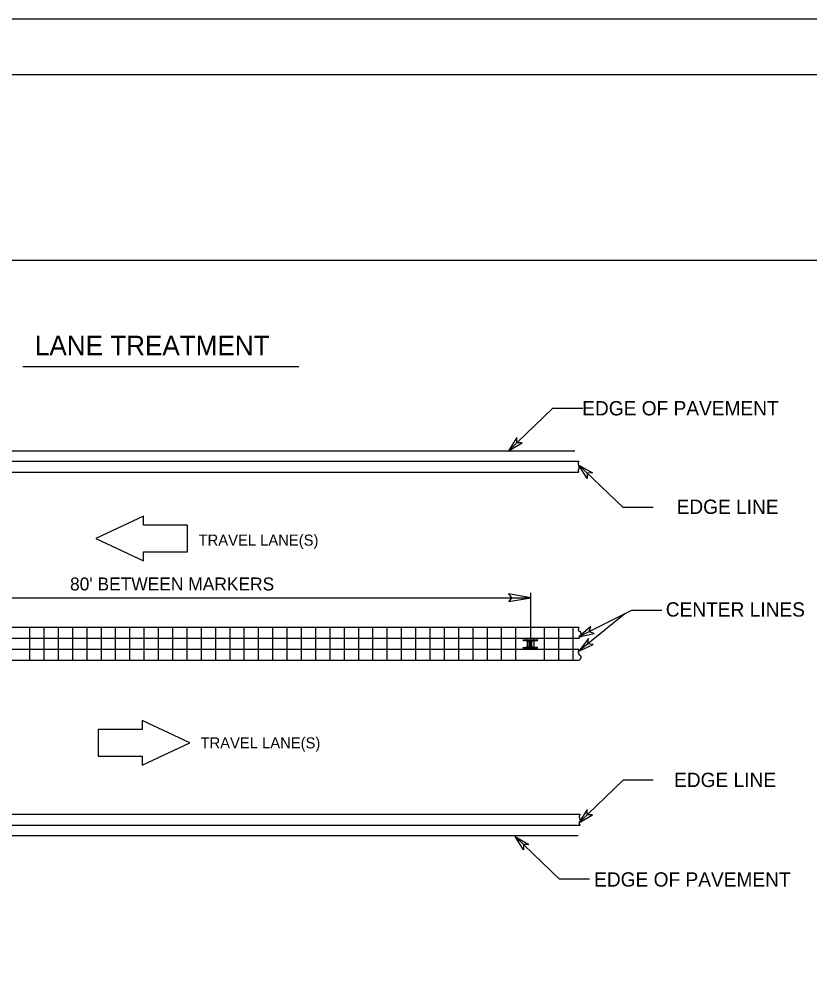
# Model space of a CAD drawing. Extents: x 2002049 to 2004062, y 525348 to 526925.
# Drawn here: x 2002872 to 2003298, y 526406 to 526925 of the extents above; entities that cross this region are included whole.
import ezdxf

# ---------------------------------------------------------------- set-up
doc = ezdxf.new("R2010")
doc.units = 0
for name, color, linetype in [('Default', 7, 'Continuous'), ('GSBWFILL', 7, 'Continuous'), ('Prop Sign E Yield Sign Ahead CELL', 7, 'Continuous')]:
    doc.layers.add(name, color=color, linetype=linetype)

# ---------------------------------------------------------------- blocks, each defined once
blk = doc.blocks.new('TERM2')
at = {"layer": 'Default'}
for p, q in [((-6.25, 1.563), (0, 0)), ((-4.687, 0), (-6.25, 1.563)), ((0, 0), (-6.25, -1.563)), ((-6.25, -1.563), (-4.687, 0))]:
    blk.add_line(p, q, dxfattribs=at)
blk = doc.blocks.new('DTF')
at = {"layer": 'Default'}
for p, q in [((-10.33475, 4.8755), (-10.33625, 2.90475)), ((0, 0), (-10.33475, 4.8755)), ((-19.936, 2.9115), (-19.9395, -2.8845)), ((-10.33625, 2.90475), (-19.936, 2.9115)), ((-10.34125, -4.8615), (0, 0)), ((-19.9395, -2.8845), (-10.3405, -2.891)), ((-10.3405, -2.891), (-10.34125, -4.8615))]:
    blk.add_line(p, q, dxfattribs=at)

msp = doc.modelspace()

# ---------------------------------------------------------------- linework, layer by layer
at = {"layer": 'Default'}
for p, q in [((2002874.07, 526737.6), (2003022.66, 526737.6)), ((2003159.37, 526715.04), (2003135.58, 526692.13)), ((2003175.62, 526715.04), (2003159.37, 526715.04)), ((2002736.65, 526692.14), (2003171.28, 526692.14)), ((2002738.87, 526686.55), (2003173.51, 526686.55)), ((2002738.87, 526680.65), (2003173.51, 526680.65)), ((2003197.29, 526661.58), (2003173.51, 526684.49)), ((2003213.54, 526661.58), (2003197.29, 526661.58)), ((2002762.76, 526612.92), (2003147.6, 526612.92)), ((2003147.6, 526589.73), (2003147.6, 526615.66)), ((2003201.93, 526606.14), (2003173.51, 526591.91)), ((2003198.19, 526604.24), (2003173.51, 526584.21)), ((2003218.18, 526606.14), (2003201.93, 526606.14)), ((2003173.51, 526596.89), (2002738.87, 526596.89)), ((2002877.81, 526579.22), (2002877.81, 526596.89)), ((2002885.51, 526579.22), (2002885.51, 526596.89)), ((2002893.21, 526579.22), (2002893.21, 526596.89)), ((2002900.91, 526579.22), (2002900.91, 526596.89)), ((2002908.61, 526579.22), (2002908.61, 526596.89)), ((2002916.31, 526579.22), (2002916.31, 526596.89)), ((2002924.01, 526579.22), (2002924.01, 526596.89)), ((2002931.71, 526579.22), (2002931.71, 526596.89)), ((2002939.41, 526579.22), (2002939.41, 526596.89)), ((2002947.11, 526579.22), (2002947.11, 526596.89)), ((2002954.81, 526579.22), (2002954.81, 526596.89)), ((2002962.51, 526579.22), (2002962.51, 526596.89)), ((2002970.21, 526579.22), (2002970.21, 526596.89)), ((2002977.91, 526579.22), (2002977.91, 526596.89)), ((2002985.61, 526579.22), (2002985.61, 526596.89)), ((2002993.31, 526579.22), (2002993.31, 526596.89)), ((2003001.01, 526579.22), (2003001.01, 526596.89)), ((2003008.71, 526579.22), (2003008.71, 526596.89)), ((2003016.41, 526579.22), (2003016.41, 526596.89)), ((2003024.11, 526579.22), (2003024.11, 526596.89)), ((2003031.81, 526579.22), (2003031.81, 526596.89)), ((2003039.51, 526579.22), (2003039.51, 526596.89)), ((2003047.21, 526579.22), (2003047.21, 526596.89)), ((2003054.91, 526579.22), (2003054.91, 526596.89)), ((2003062.61, 526579.22), (2003062.61, 526596.89)), ((2003070.31, 526579.22), (2003070.31, 526596.89)), ((2003078.01, 526579.22), (2003078.01, 526596.89)), ((2003085.71, 526579.22), (2003085.71, 526596.89)), ((2003093.41, 526579.22), (2003093.41, 526596.89)), ((2003101.11, 526579.22), (2003101.11, 526596.89)), ((2003108.81, 526579.22), (2003108.81, 526596.89)), ((2003116.51, 526579.22), (2003116.51, 526596.89)), ((2003124.21, 526579.22), (2003124.21, 526596.89)), ((2003131.91, 526579.22), (2003131.91, 526596.89)), ((2003139.61, 526579.22), (2003139.61, 526596.89)), ((2003155.01, 526579.22), (2003155.01, 526596.89)), ((2003162.71, 526579.22), (2003162.71, 526596.89)), ((2003170.41, 526579.22), (2003170.41, 526596.89)), ((2003173.51, 526590.99), (2002738.87, 526590.99)), ((2003143.5, 526589.96), (2003143.51, 526590.34)), ((2003143.5, 526589.96), (2003143.82, 526589.99)), ((2003144.87, 526589.94), (2003143.5, 526589.96)), ((2003143.51, 526590.34), (2003151.31, 526590.32)), ((2003143.51, 526590.34), (2003143.83, 526590.32)), ((2003143.87, 526590.03), (2003143.87, 526590.26)), ((2003143.92, 526590.31), (2003150.85, 526590.3)), ((2003144.86, 526586.17), (2003146.66, 526586.54)), ((2003144.87, 526589.94), (2003144.92, 526589.93)), ((2003144.92, 526589.93), (2003146.6, 526589.63)), ((2003145.35, 526590.33), (2003145.35, 526590.49)), ((2003145.67, 526590.53), (2003145.43, 526590.54)), ((2003145.62, 526589.44), (2003145.61, 526586.68)), ((2003145.7, 526589.62), (2003146.67, 526589.63)), ((2003145.74, 526590.33), (2003145.74, 526590.48)), ((2003145.82, 526586.51), (2003146.66, 526586.54)), ((2003146.67, 526589.63), (2003146.67, 526586.54)), ((2003146.71, 526586.7), (2003146.71, 526589.49)), ((2003146.71, 526589.46), (2003147.18, 526589.46)), ((2003147.18, 526586.71), (2003146.71, 526586.71)), ((2003148.14, 526586.5), (2003146.74, 526586.48)), ((2003146.75, 526589.7), (2003148.12, 526589.7)), ((2003148.09, 526589.57), (2003146.79, 526589.57)), ((2003146.8, 526586.57), (2003148.12, 526586.57)), ((2003147.18, 526589.48), (2003146.87, 526589.49)), ((2003147.17, 526586.66), (2003146.88, 526586.66)), ((2003147.18, 526589.57), (2003147.18, 526586.57)), ((2003147.32, 526589.57), (2003147.32, 526586.57)), ((2003147.55, 526589.57), (2003147.55, 526586.57)), ((2003147.72, 526589.57), (2003147.72, 526586.57)), ((2003147.72, 526589.48), (2003148.02, 526589.48)), ((2003148.19, 526589.45), (2003147.72, 526589.45)), ((2003147.72, 526586.71), (2003148.19, 526586.71)), ((2003147.72, 526586.65), (2003148.04, 526586.65)), ((2003148.18, 526586.64), (2003148.19, 526589.48)), ((2003148.22, 526589.63), (2003149.9, 526589.94)), ((2003148.22, 526586.56), (2003148.22, 526589.63)), ((2003149.04, 526589.63), (2003148.22, 526589.63)), ((2003148.22, 526586.57), (2003149.09, 526586.57)), ((2003148.22, 526586.57), (2003149.78, 526586.27)), ((2003149.07, 526590.33), (2003149.07, 526590.49)), ((2003149.39, 526590.53), (2003149.11, 526590.53)), ((2003149.19, 526589.45), (2003149.19, 526586.74)), ((2003149.46, 526590.33), (2003149.46, 526590.48)), ((2003149.9, 526589.94), (2003149.97, 526589.95)), ((2003149.97, 526589.95), (2003151.31, 526589.94)), ((2003150.93, 526590.03), (2003150.92, 526590.25)), ((2003151.31, 526589.94), (2003150.96, 526589.99)), ((2003151.31, 526590.32), (2003150.97, 526590.29)), ((2003151.31, 526590.32), (2003151.31, 526589.94)), ((2003173.51, 526585.12), (2002738.87, 526585.12)), ((2003143.49, 526586.16), (2003144.76, 526586.17)), ((2003143.5, 526585.76), (2003143.49, 526586.16)), ((2003143.49, 526586.16), (2003143.82, 526586.13)), ((2003151.31, 526585.82), (2003143.5, 526585.76)), ((2003143.79, 526585.82), (2003143.5, 526585.76)), ((2003143.87, 526585.88), (2003143.87, 526586.09)), ((2003150.88, 526585.88), (2003143.91, 526585.81)), ((2003144.76, 526586.17), (2003144.86, 526586.17)), ((2003144.86, 526586.17), (2003144.86, 526586.17)), ((2003145.34, 526585.76), (2003145.34, 526585.63)), ((2003145.68, 526585.6), (2003145.4, 526585.59)), ((2003145.73, 526585.78), (2003145.73, 526585.62)), ((2003149.06, 526585.8), (2003149.06, 526585.67)), ((2003149.4, 526585.63), (2003149.11, 526585.62)), ((2003149.45, 526585.8), (2003149.45, 526585.67)), ((2003149.79, 526586.26), (2003150.09, 526586.21)), ((2003151.3, 526586.22), (2003150.09, 526586.21)), ((2003150.92, 526585.92), (2003150.92, 526586.15)), ((2003151.3, 526586.22), (2003150.96, 526586.18)), ((2003151.31, 526585.82), (2003150.97, 526585.87)), ((2003151.31, 526585.82), (2003151.3, 526586.22)), ((2003173.51, 526579.22), (2002738.87, 526579.22)), ((2003197.29, 526514.66), (2003173.51, 526491.75)), ((2003213.54, 526514.66), (2003197.29, 526514.66)), ((2002739.5, 526496.32), (2003174.13, 526496.32)), ((2002739.5, 526490.42), (2003174.13, 526490.42)), ((2002738.55, 526484.87), (2003173.19, 526484.87)), ((2003163, 526461.39), (2003139.22, 526484.3)), ((2003179.26, 526461.39), (2003163, 526461.39))]:
    msp.add_line(p, q, dxfattribs=at)
for points in [[(2002330.04, 526794.83), (2003747.8, 526794.83), (2003747.8, 525893.9), (2002330.04, 525893.9)], [(2003135.73, 526610.88), (2003147.6, 526612.92), (2003135.67, 526615.03), (2003137.18, 526612.92)]]:
    msp.add_lwpolyline(points, close=True, dxfattribs=at)
for points in [[(2003146.73, 526589.46), (2003146.71, 526589.45)], [(2003146.79, 526589.46), (2003146.71, 526589.38)], [(2003146.86, 526589.46), (2003146.71, 526589.31)], [(2003146.93, 526589.46), (2003146.71, 526589.25)], [(2003146.99, 526589.46), (2003146.71, 526589.18)], [(2003147.06, 526589.46), (2003146.71, 526589.11)], [(2003147.13, 526589.46), (2003146.71, 526589.04)], [(2003147.18, 526589.44), (2003146.71, 526588.98)], [(2003147.18, 526588.95), (2003146.71, 526589.42)], [(2003147.18, 526589.37), (2003146.71, 526588.91)], [(2003147.18, 526588.89), (2003146.71, 526589.35)], [(2003147.18, 526589.31), (2003146.71, 526588.84)], [(2003147.18, 526588.82), (2003146.71, 526589.28)], [(2003147.18, 526589.24), (2003146.71, 526588.77)], [(2003147.18, 526588.75), (2003146.71, 526589.22)], [(2003147.18, 526589.17), (2003146.71, 526588.71)], [(2003147.18, 526588.68), (2003146.71, 526589.15)], [(2003147.18, 526589.11), (2003146.71, 526588.64)], [(2003147.18, 526588.62), (2003146.71, 526589.08)], [(2003147.18, 526589.04), (2003146.71, 526588.57)], [(2003147.18, 526588.55), (2003146.71, 526589.01)], [(2003147.18, 526588.97), (2003146.71, 526588.5)], [(2003147.18, 526588.48), (2003146.71, 526588.95)], [(2003147.18, 526588.9), (2003146.71, 526588.43)], [(2003147.18, 526588.41), (2003146.71, 526588.88)], [(2003147.18, 526588.84), (2003146.71, 526588.37)], [(2003147.18, 526588.35), (2003146.71, 526588.81)], [(2003147.18, 526588.77), (2003146.71, 526588.3)], [(2003147.18, 526588.28), (2003146.71, 526588.75)], [(2003147.18, 526588.7), (2003146.71, 526588.23)], [(2003147.18, 526588.21), (2003146.71, 526588.68)], [(2003147.18, 526588.63), (2003146.71, 526588.16)], [(2003147.18, 526588.14), (2003146.71, 526588.61)], [(2003147.18, 526588.57), (2003146.71, 526588.1)], [(2003147.18, 526588.08), (2003146.71, 526588.55)], [(2003147.18, 526588.5), (2003146.71, 526588.03)], [(2003147.18, 526588.01), (2003146.71, 526588.48)], [(2003147.18, 526588.43), (2003146.71, 526587.96)], [(2003147.18, 526587.94), (2003146.71, 526588.41)], [(2003147.18, 526588.36), (2003146.71, 526587.89)], [(2003147.18, 526587.87), (2003146.71, 526588.34)], [(2003147.18, 526588.3), (2003146.71, 526587.82)], [(2003147.18, 526587.81), (2003146.71, 526588.28)], [(2003147.18, 526588.23), (2003146.71, 526587.76)], [(2003147.18, 526587.74), (2003146.71, 526588.21)], [(2003147.18, 526588.16), (2003146.71, 526587.69)], [(2003147.18, 526587.67), (2003146.71, 526588.14)], [(2003147.18, 526588.09), (2003146.71, 526587.62)], [(2003147.18, 526587.61), (2003146.71, 526588.08)], [(2003147.18, 526588.03), (2003146.71, 526587.56)], [(2003147.18, 526587.54), (2003146.71, 526588.01)], [(2003147.18, 526587.96), (2003146.71, 526587.49)], [(2003147.18, 526587.47), (2003146.71, 526587.94)], [(2003147.18, 526587.89), (2003146.71, 526587.42)], [(2003147.18, 526587.4), (2003146.71, 526587.87)], [(2003147.18, 526587.82), (2003146.71, 526587.35)], [(2003147.18, 526587.34), (2003146.71, 526587.81)], [(2003147.18, 526587.76), (2003146.71, 526587.29)], [(2003147.18, 526587.27), (2003146.71, 526587.74)], [(2003147.18, 526587.69), (2003146.71, 526587.22)], [(2003147.18, 526587.2), (2003146.71, 526587.67)], [(2003147.18, 526587.62), (2003146.71, 526587.15)], [(2003147.18, 526587.13), (2003146.71, 526587.6)], [(2003147.18, 526587.55), (2003146.71, 526587.08)], [(2003147.18, 526587.07), (2003146.71, 526587.54)], [(2003147.18, 526587.49), (2003146.71, 526587.01)], [(2003147.18, 526587), (2003146.71, 526587.47)], [(2003147.18, 526587.42), (2003146.71, 526586.95)], [(2003147.18, 526586.93), (2003146.71, 526587.4)], [(2003147.18, 526587.35), (2003146.71, 526586.88)], [(2003147.18, 526586.86), (2003146.71, 526587.34)], [(2003147.18, 526587.29), (2003146.71, 526586.81)], [(2003147.18, 526586.79), (2003146.71, 526587.27)], [(2003147.18, 526587.22), (2003146.71, 526586.74)], [(2003147.18, 526586.73), (2003146.71, 526587.2)], [(2003147.13, 526586.71), (2003146.71, 526587.13)], [(2003147.06, 526586.71), (2003146.71, 526587.07)], [(2003146.99, 526586.71), (2003146.71, 526587)], [(2003146.93, 526586.71), (2003146.71, 526586.93)], [(2003146.86, 526586.71), (2003146.71, 526586.86)], [(2003146.79, 526586.71), (2003146.71, 526586.8)], [(2003146.73, 526586.71), (2003146.71, 526586.73)], [(2003147.18, 526589.02), (2003146.74, 526589.46)], [(2003147.18, 526587.15), (2003146.74, 526586.71)], [(2003147.18, 526589.09), (2003146.81, 526589.46)], [(2003147.18, 526587.08), (2003146.81, 526586.71)], [(2003147.18, 526589.16), (2003146.88, 526589.46)], [(2003147.18, 526587.02), (2003146.88, 526586.71)], [(2003147.18, 526589.22), (2003146.94, 526589.46)], [(2003147.18, 526586.95), (2003146.94, 526586.71)], [(2003147.18, 526589.29), (2003147.01, 526589.46)], [(2003147.18, 526586.88), (2003147.01, 526586.71)], [(2003147.18, 526589.36), (2003147.08, 526589.46)], [(2003147.18, 526586.81), (2003147.08, 526586.71)], [(2003147.18, 526589.42), (2003147.15, 526589.46)], [(2003147.18, 526586.75), (2003147.15, 526586.71)], [(2003147.78, 526589.45), (2003147.72, 526589.38)], [(2003147.85, 526589.45), (2003147.72, 526589.32)], [(2003147.92, 526589.45), (2003147.72, 526589.25)], [(2003147.98, 526589.45), (2003147.72, 526589.18)], [(2003148.05, 526589.45), (2003147.72, 526589.11)], [(2003148.12, 526589.45), (2003147.72, 526589.05)], [(2003148.18, 526589.45), (2003147.72, 526588.98)], [(2003148.19, 526588.97), (2003147.72, 526589.45)], [(2003148.19, 526589.39), (2003147.72, 526588.91)], [(2003148.19, 526588.91), (2003147.72, 526589.38)], [(2003148.19, 526589.32), (2003147.72, 526588.84)], [(2003148.19, 526588.84), (2003147.72, 526589.31)], [(2003148.19, 526589.25), (2003147.72, 526588.78)], [(2003148.19, 526588.77), (2003147.72, 526589.25)], [(2003148.19, 526589.18), (2003147.72, 526588.71)], [(2003148.19, 526588.71), (2003147.72, 526589.18)], [(2003148.19, 526589.12), (2003147.72, 526588.64)], [(2003148.19, 526588.64), (2003147.72, 526589.11)], [(2003148.19, 526589.05), (2003147.72, 526588.58)], [(2003148.19, 526588.57), (2003147.72, 526589.04)], [(2003148.19, 526588.98), (2003147.72, 526588.51)], [(2003148.19, 526588.5), (2003147.72, 526588.98)], [(2003148.19, 526588.91), (2003147.72, 526588.44)], [(2003148.19, 526588.44), (2003147.72, 526588.91)], [(2003148.19, 526588.85), (2003147.72, 526588.37)], [(2003148.19, 526588.37), (2003147.72, 526588.84)], [(2003148.19, 526588.78), (2003147.72, 526588.31)], [(2003148.19, 526588.3), (2003147.72, 526588.77)], [(2003148.19, 526588.71), (2003147.72, 526588.24)], [(2003148.19, 526588.24), (2003147.72, 526588.71)], [(2003148.19, 526588.64), (2003147.72, 526588.17)], [(2003148.19, 526588.17), (2003147.72, 526588.64)], [(2003148.19, 526588.58), (2003147.72, 526588.1)], [(2003148.19, 526588.1), (2003147.72, 526588.57)], [(2003148.19, 526588.51), (2003147.72, 526588.04)], [(2003148.19, 526588.03), (2003147.72, 526588.5)], [(2003148.19, 526588.44), (2003147.72, 526587.97)], [(2003148.19, 526587.97), (2003147.72, 526588.44)], [(2003148.19, 526588.37), (2003147.72, 526587.9)], [(2003148.19, 526587.9), (2003147.72, 526588.37)], [(2003148.19, 526588.31), (2003147.72, 526587.83)], [(2003148.19, 526587.83), (2003147.72, 526588.3)], [(2003148.19, 526588.24), (2003147.72, 526587.77)], [(2003148.19, 526587.76), (2003147.72, 526588.23)], [(2003148.19, 526588.17), (2003147.72, 526587.7)], [(2003148.19, 526587.7), (2003147.72, 526588.17)], [(2003148.19, 526588.1), (2003147.72, 526587.63)], [(2003148.19, 526587.63), (2003147.72, 526588.1)], [(2003148.19, 526588.03), (2003147.72, 526587.56)], [(2003148.19, 526587.56), (2003147.72, 526588.03)], [(2003148.19, 526587.97), (2003147.72, 526587.5)], [(2003148.19, 526587.5), (2003147.72, 526587.96)], [(2003148.19, 526587.9), (2003147.72, 526587.43)], [(2003148.19, 526587.43), (2003147.72, 526587.9)], [(2003148.19, 526587.83), (2003147.72, 526587.36)], [(2003148.19, 526587.36), (2003147.72, 526587.83)], [(2003148.19, 526587.76), (2003147.72, 526587.29)], [(2003148.19, 526587.29), (2003147.72, 526587.76)], [(2003148.19, 526587.7), (2003147.72, 526587.23)], [(2003148.18, 526587.23), (2003147.72, 526587.69)], [(2003148.19, 526587.63), (2003147.72, 526587.16)], [(2003148.18, 526587.16), (2003147.72, 526587.63)], [(2003148.19, 526587.56), (2003147.72, 526587.09)], [(2003148.18, 526587.09), (2003147.72, 526587.56)], [(2003148.19, 526587.49), (2003147.72, 526587.03)], [(2003148.18, 526587.02), (2003147.72, 526587.49)], [(2003148.19, 526587.43), (2003147.72, 526586.96)], [(2003148.18, 526586.96), (2003147.72, 526587.42)], [(2003148.19, 526587.36), (2003147.72, 526586.89)], [(2003148.18, 526586.89), (2003147.72, 526587.36)], [(2003148.19, 526587.29), (2003147.72, 526586.82)], [(2003148.18, 526586.82), (2003147.72, 526587.29)], [(2003148.18, 526587.22), (2003147.72, 526586.76)], [(2003148.18, 526586.75), (2003147.72, 526587.22)], [(2003148.16, 526586.71), (2003147.72, 526587.16)], [(2003148.09, 526586.71), (2003147.72, 526587.09)], [(2003148.03, 526586.71), (2003147.72, 526587.02)], [(2003147.96, 526586.71), (2003147.72, 526586.95)], [(2003147.89, 526586.71), (2003147.72, 526586.89)], [(2003147.83, 526586.71), (2003147.72, 526586.82)], [(2003147.76, 526586.71), (2003147.72, 526586.75)], [(2003148.18, 526587.16), (2003147.73, 526586.71)], [(2003148.19, 526589.04), (2003147.78, 526589.45)], [(2003148.18, 526587.09), (2003147.8, 526586.71)], [(2003148.19, 526589.11), (2003147.85, 526589.45)], [(2003148.18, 526587.02), (2003147.87, 526586.71)], [(2003148.19, 526589.18), (2003147.92, 526589.45)], [(2003148.18, 526586.95), (2003147.94, 526586.71)], [(2003148.19, 526589.24), (2003147.98, 526589.45)], [(2003148.18, 526586.89), (2003148.01, 526586.71)], [(2003148.19, 526589.31), (2003148.05, 526589.45)], [(2003148.18, 526586.82), (2003148.07, 526586.71)], [(2003148.19, 526589.38), (2003148.12, 526589.45)], [(2003148.18, 526586.75), (2003148.14, 526586.71)], [(2003148.19, 526589.45), (2003148.19, 526589.45)]]:
    msp.add_lwpolyline(points, dxfattribs=at)
for centre, radius, start, end in [((2003143.81, 526590.06), 0.0732, 277.5344, 333.6766), ((2003143.84, 526590.28), 0.038, 330.7811, 100.5783), ((2003143.91, 526590.27), 0.0369, 62.77, 201.0696), ((2003144, 526590.09), 0.138, 202.533, 257.7263), ((2003146.01, 526584.46), 2.06, 105.5057, 123.9824), ((2003146.01, 526591.51), 1.92, 235.6019, 253.363), ((2003145.36, 526589.44), 0.254, 0.1521, 67.8639), ((2003146.01, 526591.51), 1.92, 253.4202, 260.8607), ((2003145.38, 526586.66), 0.229, 292.0231, 3.8627), ((2003146.01, 526584.46), 2.06, 95.247, 105.4608), ((2003146.73, 526586.54), 0.0617, 181.1052, 281.2143), ((2003146.75, 526589.63), 0.0745, 83.901, 178.2976), ((2003146.78, 526589.51), 0.0701, 87.4119, 188.6998), ((2003146.82, 526586.68), 0.112, 172.0077, 258.6496), ((2003148.11, 526589.49), 0.0802, 357.263, 103.3413), ((2003148.14, 526589.63), 0.0762, 1.2018, 105.9888), ((2003148.11, 526586.64), 0.0755, 276.8599, 2.5549), ((2003148.15, 526586.55), 0.0598, 251.5613, 12.8064), ((2003148.84, 526591.55), 1.93, 275.8092, 285.0971), ((2003149.1, 526590.5), 0.0316, 73.318, 202.8356), ((2003148.87, 526585.14), 1.45, 71.7131, 81.2776), ((2003149.51, 526589.4), 0.323, 118.8089, 171.4995), ((2003149.41, 526586.73), 0.227, 176.9167, 252.7022), ((2003148.87, 526585.14), 1.45, 50.8688, 71.4634), ((2003148.84, 526591.55), 1.93, 285.2443, 303.4334), ((2003149.4, 526590.47), 0.0567, 5.8255, 100.0399), ((2003150.75, 526590.17), 0.228, 264.4463, 321.0421), ((2003150.87, 526590.25), 0.0532, 358.7085, 109.6256), ((2003150.96, 526590.26), 0.0365, 75.7289, 195.2122), ((2003150.95, 526590.02), 0.0267, 143.135, 292.7092), ((2003143.81, 526585.88), 0.0615, 255.7471, 357.6665), ((2003144.07, 526585.84), 0.318, 84.8652, 129.4851), ((2003143.99, 526585.89), 0.118, 190.1011, 229.2475), ((2003145.39, 526585.64), 0.0503, 188.2688, 284.4927), ((2003145.7, 526585.63), 0.0344, 246.9683, 352.7378), ((2003149.1, 526585.67), 0.0434, 169.7839, 282.7527), ((2003149.41, 526585.68), 0.0455, 258.2448, 357.7226), ((2003150.77, 526586.01), 0.203, 41.0412, 88.4738), ((2003150.89, 526585.91), 0.036, 263.7846, 11.1107), ((2003150.97, 526586.13), 0.0525, 95.4244, 158.7217), ((2003150.96, 526585.91), 0.0415, 165.9977, 286.7575)]:
    msp.add_arc(centre, radius, start, end, dxfattribs=at)
for centre, major_axis, ratio, start_param, end_param in [((2003145.39, 526590.51), (0.0423, 0.0253), 0.382186, 0, 3.141593), ((2003145.71, 526590.51), (-0.0352, 0.0267), 0.495987, 3.141593, 6.283185), ((2003146.88, 526589.53), (-0.0083, -0.0427), 0.901948, 3.141593, 6.283185), ((2003146.89, 526586.62), (-0.0477, -0.0087), 0.895488, 4.712389, 7.853982), ((2003148.02, 526586.61), (0.0107, 0.0391), 0.791891, 3.141593, 6.283185), ((2003148.02, 526589.52), (-0.0012, -0.0427), 0.750991, 0, 3.141593), ((2003143.84, 526586.11), (-0.0232, 0.019), 0.470699, 3.141593, 6.283185)]:
    msp.add_ellipse(centre, major_axis=major_axis, ratio=ratio, start_param=start_param, end_param=end_param, dxfattribs=at)
for points in [[(2003173.51, 526686.55), (2003172.85, 526685.46), (2003173.48, 526683.96), (2003173.62, 526682.45), (2003172.78, 526681.57), (2003173.51, 526680.65)], [(2003173.51, 526596.89), (2003172.81, 526595.3), (2003174.59, 526594.74), (2003174.62, 526592.55), (2003173.51, 526590.99)], [(2003173.51, 526585.12), (2003172.71, 526582.93), (2003175.43, 526580.93), (2003173.51, 526579.22)], [(2003174.13, 526496.32), (2003173.48, 526495.24), (2003174.1, 526493.74), (2003174.24, 526492.22), (2003173.4, 526491.35), (2003174.13, 526490.42)]]:
    msp.add_open_spline(points, degree=2, dxfattribs=at)
at = {"layer": 'GSBWFILL'}
msp.add_line((2004061.7, 526924.66), (2002049.13, 526924.66), dxfattribs=at)
msp.add_line((2004061.7, 526924.66), (2002049.13, 526924.66), dxfattribs=at)
at = {"layer": 'Prop Sign E Yield Sign Ahead CELL'}
msp.add_lwpolyline([(2004041.39, 526894.78), (2002248.72, 526894.78), (2002248.72, 525639.92), (2004041.39, 525639.92)], close=True, dxfattribs=at)

# ---------------------------------------------------------------- block references
at = {"layer": 'Default'}
for name, p, xscale, yscale, rotation in [('TERM2', (2003135.58, 526692.13), 1.3200000000000012, -1.3200000000000014, -136.07306951754205), ('TERM2', (2003173.51, 526684.49), 1.3200000000000005, 1.3200000000000005, 136.07306951765042), ('DTF', (2002913.38, 526644.89), 2.4749999999999996, 2.4749999999999996, -179.99999999995006), ('TERM2', (2003173.51, 526591.91), 1.3200000000000016, -1.3200000000000016, -153.39556203869986), ('TERM2', (2003173.51, 526584.21), 1.3200000000000012, -1.3200000000000012, -140.94723086845184), ('DTF', (2002963.94, 526534.81), 2.475, 2.475, 5.4471657308232545e-11), ('TERM2', (2003173.51, 526491.75), 1.3200000000000012, -1.3200000000000014, -136.07306951754205), ('TERM2', (2003139.22, 526484.3), 1.3200000000000005, 1.3200000000000005, 136.07306951765042)]:
    msp.add_blockref(name, p, dxfattribs=dict(at, xscale=xscale, yscale=yscale, rotation=rotation))

# ---------------------------------------------------------------- texts
for s, height, rotation, p in [('LANE TREATMENT', 10.5015, 0, (2002880.51, 526743.65)), ('TRAVEL LANE(S)', 5.9498, 360, (2002968.68, 526641.06)), ("80' BETWEEN MARKERS", 7, 0, (2002899.43, 526616.9)), ('TRAVEL LANE(S)', 5.9498, 360, (2002969.71, 526531.83))]:
    msp.add_text(s, height=height, rotation=rotation, dxfattribs=at).set_placement(p)
for s, p in [('EDGE OF PAVEMENT', (2003175.3, 526711.24)), ('EDGE LINE', (2003226.15, 526658.17)), ('CENTER LINES', (2003220.32, 526602.83)), ('EDGE LINE', (2003224.79, 526511.01)), ('EDGE OF PAVEMENT', (2003181.73, 526457.36))]:
    msp.add_text(s, height=7.7, dxfattribs=at).set_placement(p)

doc.saveas('drawing.dxf')
